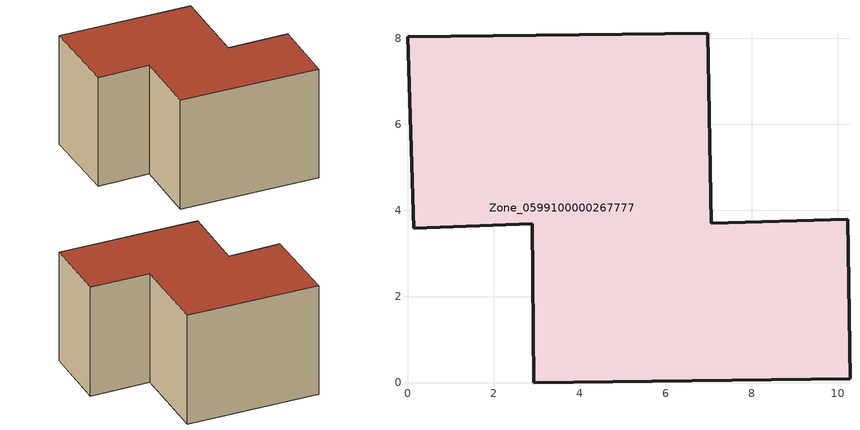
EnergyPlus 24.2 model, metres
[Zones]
Zone_0599100000267777
 floor ground (C_G): 2.9,3.7 0.14,3.59 0,8.04 6.98,8.12 7.06,3.71 10.24,3.8 10.29,0.09 2.94,0 z0
 wall outside (C_F): 6.98,8.12 0,8.04 0.14,3.59 2.9,3.7 2.94,0 10.29,0.09 10.24,3.8 7.06,3.71 6.98,8.12 z0:6.1
 roof outside (C_R): 10.29,0.09 10.24,3.8 7.06,3.71 6.98,8.12 0,8.04 0.14,3.59 2.9,3.7 2.94,0 z6.1
[BUILDING]
Pand.0599100000267777: North Axis=0; Terrain=City; Loads Convergence Tolerance Value=0.04; Temperature Convergence Tolerance Value=0.4; Solar Distribution=FullExterior; Maximum Number of Warmup Days=25; Minimum Number of Warmup Days=1
[Site:Location]
Rotterdam.The.Hague.AP_ZH_NLD Design_Conditions: Latitude=51.96; Longitude=4.45; Time Zone=1; Elevation=-4.5
[SITE:GROUNDTEMPERATURE:BUILDINGSURFACE]
18, 18, 18, 18, 18, 18, 18, 18, 18, 18, 18, 18
[MATERIAL] Thermal Absorptance=0.9; Solar Absorptance=0.7; Visible Absorptance=0.7
Name | Roughness | Thickness | Conductivity | Density | Specific Heat
G.TI.1946-1964 | MediumSmooth | 0.15 | 1 | 540 | 1210
F.TI.1946-1964 | Rough | 0.3 | 0.857143 | 1920 | 840
R.TI.1946-1964 | MediumRough | 0.2 | 0.277778 | 1500 | 1000
[CONSTRUCTION]
C_G: G.TI.1946-1964
C_F: F.TI.1946-1964
C_R: R.TI.1946-1964
[ZONE]
Zone_0599100000267777: Type=1; Multiplier=1; Ceiling Height=Autocalculate; Volume=Autocalculate; Floor Area=autocalculate; Part of Total Floor Area=Yes
[ZONEINFILTRATION:DESIGNFLOWRATE]
Infil_Zone_0599100000267777: Zone or ZoneList or Space or SpaceList=Zone_0599100000267777; Schedule=AlwaysOn; Design Flow Rate Calculation Method=Flow/Area; Flow Rate per Floor Area=0.003; Constant Term Coefficient=1; Temperature Term Coefficient=0; Velocity Term Coefficient=0; Velocity Squared Term Coefficient=0
[HVACTEMPLATE:ZONE:IDEALLOADSAIRSYSTEM]
Zone_0599100000267777: Maximum Heating Supply Air Temperature=50; Minimum Cooling Supply Air Temperature=13; Maximum Heating Supply Air Humidity Ratio=0.0156; Minimum Cooling Supply Air Humidity Ratio=0.0077; Heating Limit=NoLimit; Cooling Limit=NoLimit; Dehumidification Control Type=ConstantSensibleHeatRatio; Cooling Sensible Heat Ratio=0.7; Dehumidification Setpoint=60; Humidification Control Type=None; Humidification Setpoint=30; Outdoor Air Method=None; Outdoor Air Flow Rate per Person=0.00944; Outdoor Air Flow Rate per Zone Floor Area=0; Outdoor Air Flow Rate per Zone=0; Demand Controlled Ventilation Type=None; Outdoor Air Economizer Type=NoEconomizer; Heat Recovery Type=None; Sensible Heat Recovery Effectiveness=0.7; Latent Heat Recovery Effectiveness=0.65
[ZONECONTROL:THERMOSTAT]
ThermostatControl_Zone_0599100000267777: Zone or ZoneList=Zone_0599100000267777; Control Type Schedule=DualSetpointControlType; Control 1=Thermostat_Zone_0599100000267777; Temperature Difference Between Cutout And Setpoint=0
[THERMOSTATSETPOINT:DUALSETPOINT]
Thermostat_Zone_0599100000267777: Heating Setpoint Temperature Schedule=HeatingSetpoint_Zone_0599100000267777; Cooling Setpoint Temperature Schedule=CoolingSetpoint_Zone_0599100000267777
[SCHEDULE:COMPACT]
HeatingSetpoint_Zone_0599100000267777: Through: 12/31, For: AllDays, Until: 24:00, 21
CoolingSetpoint_Zone_0599100000267777: Through: 12/31, For: AllDays, Until: 24:00, 24
DualSetpointControlType: Through: 12/31, For: AllDays, Until: 24:00, 4
AlwaysOn: Through: 12/31, For: AllDays, Until: 24:00, 1
